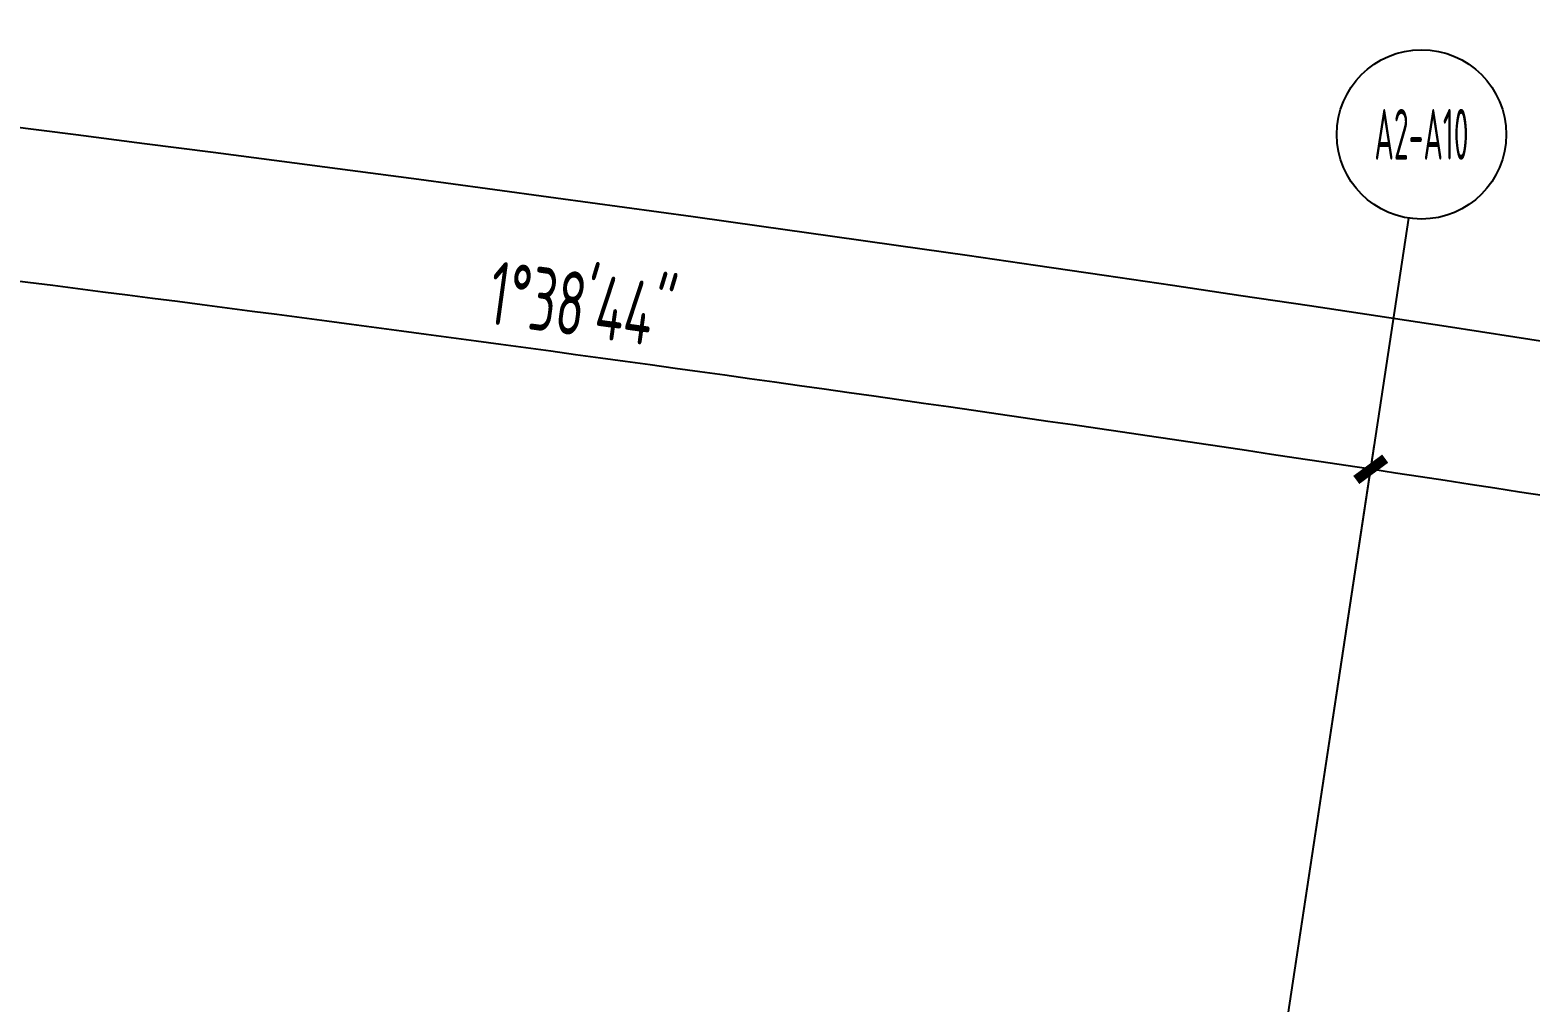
# Model space of a CAD drawing. Header units: millimetres. Extents: x 11677979 to 24947533, y -12764720 to -6308891.
# Drawn here: x 11820293 to 11829148, y -6370751 to -6365012 of the extents above; entities that cross this region are included whole.
import ezdxf
from ezdxf.enums import TextEntityAlignment as Align

# ---------------------------------------------------------------- set-up
doc = ezdxf.new("R2010")
doc.units = ezdxf.units.MM
doc.header["$LTSCALE"] = 10
for name, color, linetype in [('A2-RG-AXIS$0$A-AXIS', 1, 'Continuous'), ('A2-RG-AXIS$0$A-DIMS-100', 1, 'Continuous'), ('A2-RG-AXIS$0$A-SYMB', 4, 'Continuous'), ('A2-RI-F4$0$A2-RG-AXIS$0$A-AXIS', 1, 'Continuous'), ('A2-RI-F4$0$A2-RG-AXIS$0$A-DIMS-100', 1, 'Continuous'), ('A2-RI-F4$0$A2-RG-AXIS$0$A-SYMB', 4, 'Continuous')]:
    doc.layers.add(name, color=color, linetype=linetype)
doc.styles.add('A2-RG-AXIS$0$ECADI', font='hzs.shx', dxfattribs={"width": 0.7, "bigfont": 'hztxt.shx'})
doc.styles.add('A2-RG-AXIS$0$XD2008', font='hzs.shx', dxfattribs={"width": 0.7, "bigfont": 'hztxt.shx'})
doc.styles.add('A2-RI-F4$0$A2-RG-AXIS$0$ECADI', font='hzs.shx', dxfattribs={"width": 0.7, "bigfont": 'hztxt.shx'})
doc.styles.add('A2-RI-F4$0$A2-RG-AXIS$0$XD2008', font='hzs.shx', dxfattribs={"width": 0.7, "bigfont": 'hztxt.shx'})
doc.dimstyles.new('A2-RG-AXIS$0$XD150', dxfattribs={"dimscale": 300, "dimtxt": 2.5, "dimasz": 1.5, "dimexe": 1, "dimexo": 2, "dimgap": 0.5, "dimtad": 1, "dimdec": 0, "dimdsep": 46, "dimtxsty": 'A2-RG-AXIS$0$XD2008', "dimcen": 2.5, "dimclrt": 4, "dimaunit": 1, "dimadec": 3, "dimazin": 0, "dimtfac": 1, "dimtdec": 0, "dimtmove": 2, "dimatfit": 3, "dimfxl": 0, "dimtolj": 1, "dimtzin": 0, "dimarcsym": 0})
doc.dimstyles.new('A2-RI-F4$0$A2-RG-AXIS$0$XD150', dxfattribs={"dimscale": 300, "dimtxt": 2.5, "dimasz": 1.5, "dimexe": 1, "dimexo": 2, "dimgap": 0.5, "dimtad": 1, "dimdec": 0, "dimdsep": 46, "dimtxsty": 'A2-RI-F4$0$A2-RG-AXIS$0$XD2008', "dimcen": 2.5, "dimclrt": 4, "dimaunit": 1, "dimadec": 3, "dimazin": 0, "dimtfac": 1, "dimtdec": 0, "dimtmove": 2, "dimatfit": 3, "dimfxl": 0, "dimtolj": 1, "dimtzin": 0, "dimarcsym": 0})

# ---------------------------------------------------------------- blocks, each defined once
blk = doc.blocks.new('A2-RG-AXIS$0$ECADI-TAG-GRID')
at = {"color": 13}
blk.add_circle((0, 0), 5, dxfattribs=at)
at = {"style": 'A2-RG-AXIS$0$ECADI', "width": 0.7}
blk.add_attdef('GRID', text='', height=5, dxfattribs=at).set_placement((0, 0), align=Align.MIDDLE)
blk = doc.blocks.new('A2-RG-AXIS$0$_ArchTick')
at = {"color": 0, "linetype": 'ByBlock', "const_width": 0.4}
blk.add_lwpolyline([(-0.5, -0.5), (0.5, 0.5)], dxfattribs=at)
blk = doc.blocks.new('*D421')
at = {"layer": 'A2-RG-AXIS$0$A-DIMS-100', "color": 0, "lineweight": -2, "ltscale": 3, "transparency": 16777216}
for p, q in [((11753069.6, -6371597.8), (11752455, -6363872.2)), ((11854555.5, -6379587.6), (11856371.5, -6372053.4))]:
    blk.add_line(p, q, dxfattribs=at)
blk.add_arc((11778730.7, -6694178.7), 331200, 76.448663, 94.548266, dxfattribs=at)
at = {"layer": 'Defpoints', "color": 0, "ltscale": 3, "transparency": 16777216}
for p in [(11822064.9, -6365825.9), (11753093.4, -6371896.8), (11854485.2, -6379879.3), (11778730.7, -6694178.7)]:
    blk.add_point(p, dxfattribs=at)
at = {"layer": 'A2-RG-AXIS$0$A-DIMS-100', "color": 0, "lineweight": -2, "ltscale": 3, "transparency": 16777216, "xscale": 150, "yscale": 150, "zscale": 150}
for p, rotation in [((11752466.9, -6364021.7), 184.5482656226652), ((11856336.3, -6372199.2), 346.4486630674553)]:
    blk.add_blockref('A2-RG-AXIS$0$_ArchTick', p, dxfattribs=dict(at, rotation=rotation))
at = {"layer": 'A2-RG-AXIS$0$A-DIMS-100', "color": 4, "ltscale": 3, "transparency": 16777216, "insert": (11804748.6, -6363703.1), "char_height": 375, "attachment_point": 5, "rotation": 355.49846, "style": 'A2-RG-AXIS$0$XD2008'}
blk.add_mtext('\\A1;18°5\'59"', dxfattribs=at)
blk = doc.blocks.new('*D471')
at = {"layer": 'A2-RG-AXIS$0$A-DIMS-100', "color": 0, "lineweight": -2, "ltscale": 3, "transparency": 16777216}
for p, q in [((11817997.6, -6372970), (11818828.8, -6366170.6)), ((11827204.6, -6374229.9), (11828230.7, -6367457.2))]:
    blk.add_line(p, q, dxfattribs=at)
blk.add_arc((11778730.7, -6694178.7), 330300, 81.384916, 83.030335, dxfattribs=at)
at = {"layer": 'Defpoints', "color": 0, "ltscale": 3, "transparency": 16777216}
for p in [(11825079.8, -6367146.8), (11817961.2, -6373267.7), (11827159.6, -6374526.5), (11778730.7, -6694178.7)]:
    blk.add_point(p, dxfattribs=at)
at = {"layer": 'A2-RG-AXIS$0$A-DIMS-100', "color": 0, "lineweight": -2, "ltscale": 3, "transparency": 16777216, "xscale": 150, "yscale": 150, "zscale": 150}
for p, rotation in [((11818810.6, -6366319.5), 173.0303346336148), ((11828208.2, -6367605.5), 351.3849162218818)]:
    blk.add_blockref('A2-RG-AXIS$0$_ArchTick', p, dxfattribs=dict(at, rotation=rotation))
at = {"layer": 'A2-RG-AXIS$0$A-DIMS-100', "color": 4, "ltscale": 3, "transparency": 16777216, "insert": (11823554.4, -6366633.3), "char_height": 375, "attachment_point": 5, "rotation": 352.20763, "style": 'A2-RG-AXIS$0$XD2008'}
blk.add_mtext('\\A1;1°38\'44"', dxfattribs=at)
blk = doc.blocks.new('*D473')
at = {"layer": 'A2-RG-AXIS$0$A-DIMS-100', "color": 0, "lineweight": -2, "ltscale": 3, "transparency": 16777216}
for p, q in [((11827204.6, -6374229.9), (11828230.7, -6367457.2)), ((11836371.6, -6375753.7), (11837591.7, -6369013.3))]:
    blk.add_line(p, q, dxfattribs=at)
blk.add_arc((11778730.7, -6694178.7), 330300, 79.739498, 81.384916, dxfattribs=at)
at = {"layer": 'Defpoints', "color": 0, "ltscale": 3, "transparency": 16777216}
for p in [(11834451.1, -6368612.6), (11827159.6, -6374526.5), (11836318.2, -6376048.9), (11778730.7, -6694178.7)]:
    blk.add_point(p, dxfattribs=at)
at = {"layer": 'A2-RG-AXIS$0$A-DIMS-100', "color": 0, "lineweight": -2, "ltscale": 3, "transparency": 16777216, "xscale": 150, "yscale": 150, "zscale": 150}
for p, rotation in [((11828208.2, -6367605.5), 171.3849162218802), ((11837565, -6369160.9), 349.7394978101465)]:
    blk.add_blockref('A2-RG-AXIS$0$_ArchTick', p, dxfattribs=dict(at, rotation=rotation))
at = {"layer": 'A2-RG-AXIS$0$A-DIMS-100', "color": 4, "ltscale": 3, "transparency": 16777216, "insert": (11832941.1, -6368055.4), "char_height": 375, "attachment_point": 5, "rotation": 350.56221, "style": 'A2-RG-AXIS$0$XD2008'}
blk.add_mtext('\\A1;1°38\'44"', dxfattribs=at)
blk = doc.blocks.new('A2-RI-F4$0$A2-RG-AXIS$0$ECADI-TAG-GRID')
at = {"color": 13}
blk.add_circle((0, 0), 5, dxfattribs=at)
at = {"style": 'A2-RI-F4$0$A2-RG-AXIS$0$ECADI', "width": 0.7}
blk.add_attdef('GRID', text='', height=5, dxfattribs=at).set_placement((0, 0), align=Align.MIDDLE)
blk = doc.blocks.new('A2-RI-F4$0$A2-RG-AXIS$0$_ArchTick')
at = {"color": 0, "linetype": 'ByBlock', "const_width": 0.4}
blk.add_lwpolyline([(-0.5, -0.5), (0.5, 0.5)], dxfattribs=at)
blk = doc.blocks.new('*D946')
at = {"layer": 'A2-RI-F4$0$A2-RG-AXIS$0$A-DIMS-100', "color": 0, "lineweight": -2, "ltscale": 3, "transparency": 16777216}
for p, q in [((11753069.6, -6371597.8), (11752455, -6363872.2)), ((11854555.5, -6379587.6), (11856371.5, -6372053.4))]:
    blk.add_line(p, q, dxfattribs=at)
blk.add_arc((11778730.7, -6694178.7), 331200, 76.448663, 94.548266, dxfattribs=at)
at = {"layer": 'Defpoints', "color": 0, "ltscale": 3, "transparency": 16777216}
for p in [(11822064.9, -6365825.9), (11753093.4, -6371896.8), (11854485.2, -6379879.3), (11778730.7, -6694178.7)]:
    blk.add_point(p, dxfattribs=at)
at = {"layer": 'A2-RI-F4$0$A2-RG-AXIS$0$A-DIMS-100', "color": 0, "lineweight": -2, "ltscale": 3, "transparency": 16777216, "xscale": 150, "yscale": 150, "zscale": 150}
for p, rotation in [((11752466.9, -6364021.7), 184.5482656226652), ((11856336.3, -6372199.2), 346.4486630674553)]:
    blk.add_blockref('A2-RI-F4$0$A2-RG-AXIS$0$_ArchTick', p, dxfattribs=dict(at, rotation=rotation))
at = {"layer": 'A2-RI-F4$0$A2-RG-AXIS$0$A-DIMS-100', "color": 4, "ltscale": 3, "transparency": 16777216, "insert": (11804748.6, -6363703.1), "char_height": 375, "attachment_point": 5, "rotation": 355.49846, "style": 'A2-RI-F4$0$A2-RG-AXIS$0$XD2008'}
blk.add_mtext('\\A1;18°5\'59"', dxfattribs=at)
blk = doc.blocks.new('*D996')
at = {"layer": 'A2-RI-F4$0$A2-RG-AXIS$0$A-DIMS-100', "color": 0, "lineweight": -2, "ltscale": 3, "transparency": 16777216}
for p, q in [((11817997.6, -6372970), (11818828.8, -6366170.6)), ((11827204.6, -6374229.9), (11828230.7, -6367457.2))]:
    blk.add_line(p, q, dxfattribs=at)
blk.add_arc((11778730.7, -6694178.7), 330300, 81.384916, 83.030335, dxfattribs=at)
at = {"layer": 'Defpoints', "color": 0, "ltscale": 3, "transparency": 16777216}
for p in [(11825079.8, -6367146.8), (11817961.2, -6373267.7), (11827159.6, -6374526.5), (11778730.7, -6694178.7)]:
    blk.add_point(p, dxfattribs=at)
at = {"layer": 'A2-RI-F4$0$A2-RG-AXIS$0$A-DIMS-100', "color": 0, "lineweight": -2, "ltscale": 3, "transparency": 16777216, "xscale": 150, "yscale": 150, "zscale": 150}
for p, rotation in [((11818810.6, -6366319.5), 173.0303346336148), ((11828208.2, -6367605.5), 351.3849162218818)]:
    blk.add_blockref('A2-RI-F4$0$A2-RG-AXIS$0$_ArchTick', p, dxfattribs=dict(at, rotation=rotation))
at = {"layer": 'A2-RI-F4$0$A2-RG-AXIS$0$A-DIMS-100', "color": 4, "ltscale": 3, "transparency": 16777216, "insert": (11823554.4, -6366633.3), "char_height": 375, "attachment_point": 5, "rotation": 352.20763, "style": 'A2-RI-F4$0$A2-RG-AXIS$0$XD2008'}
blk.add_mtext('\\A1;1°38\'44"', dxfattribs=at)
blk = doc.blocks.new('*D998')
at = {"layer": 'A2-RI-F4$0$A2-RG-AXIS$0$A-DIMS-100', "color": 0, "lineweight": -2, "ltscale": 3, "transparency": 16777216}
for p, q in [((11827204.6, -6374229.9), (11828230.7, -6367457.2)), ((11836371.6, -6375753.7), (11837591.7, -6369013.3))]:
    blk.add_line(p, q, dxfattribs=at)
blk.add_arc((11778730.7, -6694178.7), 330300, 79.739498, 81.384916, dxfattribs=at)
at = {"layer": 'Defpoints', "color": 0, "ltscale": 3, "transparency": 16777216}
for p in [(11834451.1, -6368612.6), (11827159.6, -6374526.5), (11836318.2, -6376048.9), (11778730.7, -6694178.7)]:
    blk.add_point(p, dxfattribs=at)
at = {"layer": 'A2-RI-F4$0$A2-RG-AXIS$0$A-DIMS-100', "color": 0, "lineweight": -2, "ltscale": 3, "transparency": 16777216, "xscale": 150, "yscale": 150, "zscale": 150}
for p, rotation in [((11828208.2, -6367605.5), 171.3849162218802), ((11837565, -6369160.9), 349.7394978101465)]:
    blk.add_blockref('A2-RI-F4$0$A2-RG-AXIS$0$_ArchTick', p, dxfattribs=dict(at, rotation=rotation))
at = {"layer": 'A2-RI-F4$0$A2-RG-AXIS$0$A-DIMS-100', "color": 4, "ltscale": 3, "transparency": 16777216, "insert": (11832941.1, -6368055.4), "char_height": 375, "attachment_point": 5, "rotation": 350.56221, "style": 'A2-RI-F4$0$A2-RG-AXIS$0$XD2008'}
blk.add_mtext('\\A1;1°38\'44"', dxfattribs=at)
blk = doc.blocks.new('A2-RG-AXIS')
at = {"layer": 'A2-RG-AXIS$0$A-AXIS', "ltscale": 3}
blk.add_line((11827609, -6371560.4), (11828432.9, -6366122.4), dxfattribs=at)
at = {"layer": 'A2-RG-AXIS$0$A-SYMB'}
ref = blk.add_blockref('A2-RG-AXIS$0$ECADI-TAG-GRID', (11828507.8, -6365628.1), dxfattribs=dict(at, xscale=100, yscale=100, zscale=100))
ref.add_attrib('GRID', 'A2-A10', dxfattribs={"layer": '0', "extrusion": (0, 0, -1), "height": 300, "style": 'A2-RG-AXIS$0$ECADI', "text_generation_flag": 2, "width": 0.5}).set_placement((-11828507.8, -6365628.1), align=Align.MIDDLE)
at = {"layer": 'A2-RG-AXIS$0$A-DIMS-100', "ltscale": 3}
for base, p1, p2, picture, middle in [((11822064.9, -6365825.9), (11854485.2, -6379879.3), (11753093.4, -6371896.8), '*D421', (11804748.6, -6363703.1)), ((11825079.8, -6367146.8), (11827159.6, -6374526.5), (11817961.2, -6373267.7), '*D471', (11823554.4, -6366633.3)), ((11834451.1, -6368612.6), (11827159.6, -6374526.5), (11836318.2, -6376048.9), '*D473', (11832941.1, -6368055.4))]:
    dim = blk.add_angular_dim_3p(base=base, center=(11778730.7, -6694178.7), p1=p1, p2=p2, dimstyle='A2-RG-AXIS$0$XD150', override={"dimscale": 150, "dimasz": 1, "dimblk": 'A2-RG-AXIS$0$_ArchTick', "dimadec": 4}, dxfattribs=at)
    dim.commit()
    dim.dimension.update_dxf_attribs({"geometry": picture, "text_midpoint": middle})
blk = doc.blocks.new('A2-RI-F4$0$A2-RG-AXIS')
at = {"layer": 'A2-RI-F4$0$A2-RG-AXIS$0$A-AXIS', "ltscale": 3}
blk.add_line((11827609, -6371560.4), (11828432.9, -6366122.4), dxfattribs=at)
at = {"layer": 'A2-RI-F4$0$A2-RG-AXIS$0$A-SYMB'}
ref = blk.add_blockref('A2-RI-F4$0$A2-RG-AXIS$0$ECADI-TAG-GRID', (11828507.8, -6365628.1), dxfattribs=dict(at, xscale=100, yscale=100, zscale=100))
ref.add_attrib('GRID', 'A2-A10', dxfattribs={"layer": '0', "extrusion": (0, 0, -1), "height": 300, "style": 'A2-RI-F4$0$A2-RG-AXIS$0$ECADI', "text_generation_flag": 2, "width": 0.5}).set_placement((-11828507.8, -6365628.1), align=Align.MIDDLE)
at = {"layer": 'A2-RI-F4$0$A2-RG-AXIS$0$A-DIMS-100', "ltscale": 3}
for base, p1, p2, picture, middle in [((11822064.9, -6365825.9), (11854485.2, -6379879.3), (11753093.4, -6371896.8), '*D946', (11804748.6, -6363703.1)), ((11825079.8, -6367146.8), (11827159.6, -6374526.5), (11817961.2, -6373267.7), '*D996', (11823554.4, -6366633.3)), ((11834451.1, -6368612.6), (11827159.6, -6374526.5), (11836318.2, -6376048.9), '*D998', (11832941.1, -6368055.4))]:
    dim = blk.add_angular_dim_3p(base=base, center=(11778730.7, -6694178.7), p1=p1, p2=p2, dimstyle='A2-RI-F4$0$A2-RG-AXIS$0$XD150', override={"dimscale": 150, "dimasz": 1, "dimblk": 'A2-RI-F4$0$A2-RG-AXIS$0$_ArchTick', "dimadec": 4}, dxfattribs=at)
    dim.commit()
    dim.dimension.update_dxf_attribs({"geometry": picture, "text_midpoint": middle})
blk = doc.blocks.new('A2-RI-F4')
blk.add_blockref('A2-RI-F4$0$A2-RG-AXIS', (0, 0))

msp = doc.modelspace()

# ---------------------------------------------------------------- block references
for name in ['A2-RI-F4', 'A2-RG-AXIS']:
    msp.add_blockref(name, (0, 0))

doc.saveas('drawing.dxf')
